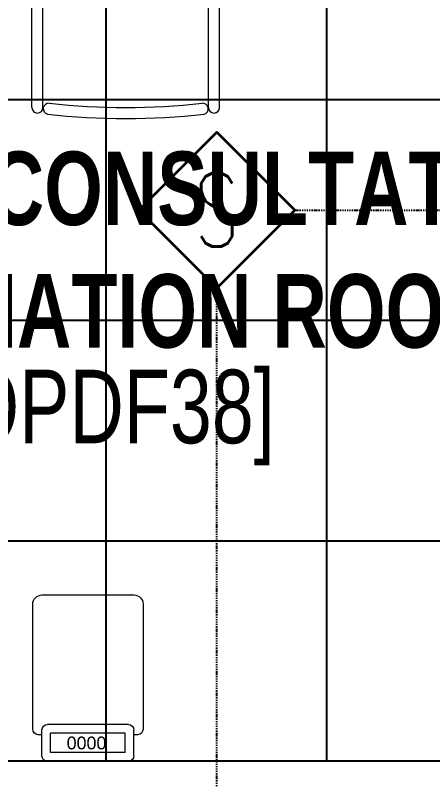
# Model space of a CAD drawing. Extents: x -12260 to 57327, y -29287 to 19916.
# Drawn here: x 46329 to 47463, y -6150 to -4071 of the extents above; entities that cross this region are included whole.
import ezdxf
from ezdxf.enums import TextEntityAlignment as Align

# ---------------------------------------------------------------- set-up
doc = ezdxf.new("R2010")
doc.units = 0
doc.header["$LTSCALE"] = 0.25
doc.linetypes.add('DASHDOT', pattern=[25.4, 12.7, -6.35, 0, -6.35])
for name, color, linetype, lineweight in [('01-First Floor$0$72_EGR_BASE_TEXT', 252, 'Continuous', 5), ('01-First Floor$0$LOADING', 253, 'Continuous', 5), ('01-First Floor$0$Walls', 251, 'Continuous', 5), ('E-LITE-CLNG-CNDT', 6, 'DASHDOT', 35), ('F-ALRM-CLNG @ 100', 33, 'Continuous', 35), ('F-ALRM-CLNG-CNDT', 51, 'DASHDOT', 25)]:
    doc.layers.add(name, color=color, linetype=linetype, lineweight=lineweight)
doc.layers.add('01-First Floor$0$FALSE CEILING', color=251, linetype='Continuous')
doc.layers.add('01-First Floor$0$TME-NON MEDICAL FURNITURE', color=242, linetype='Continuous')
doc.styles.add('01-First Floor$0$Standard', font='arial.ttf')
doc.styles.add('01-First Floor$0$X3G_ENTITY_9EC9', font='swisscl.ttf', dxfattribs={"height": 0.2})
doc.styles.add('01-First Floor$0$X3G_ENTITY_9F38', font='swisscl.ttf', dxfattribs={"height": 0.2})
doc.styles.add('DC_SIMPLEX', font='SIMPLEX.shx', dxfattribs={"width": 0.7})

# ---------------------------------------------------------------- blocks, each defined once
blk = doc.blocks.new('01-First Floor$0$HF13461A-P')
at = {"layer": '01-First Floor$0$LOADING'}
for p, q in [((0.2579, 0.4503), (0.0379, 0.4503)), ((0.0229, 0.4353), (0.0229, 0.3653)), ((0.2493, 0.4266), (0.0466, 0.4266)), ((0.0466, 0.4266), (0.0466, 0.3739)), ((0.2493, 0.4266), (0.2493, 0.3739)), ((0.2729, 0.4353), (0.2729, 0.3653)), ((0.0229, 0.3778), (0.0129, 0.3778)), ((0.2829, 0.3778), (0.2729, 0.3778)), ((-0.0021, 0.3628), (-0.0021, 0.0228)), ((0.2493, 0.3739), (0.0466, 0.3739)), ((0.2979, 0.0228), (0.2979, 0.3628)), ((0.2579, 0.3503), (0.0379, 0.3503)), ((0.0229, -0.0022), (0.2729, -0.0022))]:
    blk.add_line(p, q, dxfattribs=at)
for centre, radius, start, end in [((0.0379, 0.4353), 0.015, 90, 180), ((0.2579, 0.4353), 0.015, 0, 90), ((0.0129, 0.3628), 0.015, 90, 180), ((0.2829, 0.3628), 0.015, 0, 90), ((0.0379, 0.3653), 0.015, 180, 270), ((0.2579, 0.3653), 0.015, 270, 0), ((0.0229, 0.0228), 0.025, 180, 270), ((0.2729, 0.0228), 0.025, 270, 0)]:
    blk.add_arc(centre, radius, start, end, dxfattribs=at)
at = {"layer": '01-First Floor$0$LOADING', "style": '01-First Floor$0$Standard'}
blk.add_text('0000', height=0.03477, dxfattribs=at).set_placement((0.0901, 0.3829))
blk = doc.blocks.new('01-First Floor$0$GF21016-P')
at = {"layer": '01-First Floor$0$LOADING', "extrusion": (-1.24384e-09, -1.20261e-09, -1)}
for p, q in [((0.0128, 0.0179), (0.0128, 0.4136)), ((0.4628, 0.0179), (0.4628, 0.4136)), ((-0.0022, 0.3585), (0.0128, 0.3585)), ((0.4778, 0.3585), (0.4628, 0.3585)), ((-0.0172, 0.0179), (-0.0172, 0.3435)), ((0.4928, 0.0179), (0.4928, 0.3435)), ((0.4778, 0.0029), (0.4778, 0.0029))]:
    blk.add_line(p, q, dxfattribs=at)
for centre, radius, start, end in [((-0.2378, -0.5362), 1.0036, 78.7568, 101.2432), ((-0.0478, 0.4136), 0.035, 0, 80.6557), ((-0.4278, 0.4136), 0.035, 99.3443, 180), ((0.0022, 0.3435), 0.015, 0, 90), ((-0.4778, 0.3435), 0.015, 90, 180), ((-0.0284, 0.0145), 0.015, 284.3864, 95.5209), ((-0.2378, 1.8928), 1.8749, 263.6341, 276.3659), ((-0.4471, 0.0145), 0.015, 84.4791, 255.6136), ((0.0022, 0.0179), 0.015, 270, 0), ((0.0022, 0.0179), 0.015, 180, 270), ((-0.2378, 1.8734), 1.8855, 263.5119, 276.4881), ((-0.4778, 0.0179), 0.015, 270, 0), ((-0.4778, 0.0179), 0.015, 180, 270)]:
    blk.add_arc(centre, radius, start, end, dxfattribs=at)
blk = doc.blocks.new('01-First Floor')
at = {"layer": '01-First Floor$0$FALSE CEILING', "linetype": 'Continuous'}
for p, q in [((46576, -6100), (46576, -2810)), ((47176, -6100), (47176, -2810)), ((44776, -4300), (48976, -4300)), ((44776, -4900), (48976, -4900)), ((44776, -5500), (48976, -5500))]:
    blk.add_line(p, q, dxfattribs=at)
at = {"layer": '01-First Floor$0$FALSE CEILING'}
blk.add_lwpolyline([(44776, -2810), (48976, -2810), (48976, -6100), (44776, -6100)], close=True, dxfattribs=at)
at = {"layer": '01-First Floor$0$Walls'}
blk.add_line((48976, -6100), (44776, -6100), dxfattribs=at)
at = {"layer": '01-First Floor$0$LOADING', "lineweight": 0, "xscale": -1000, "yscale": 1000, "zscale": 1000, "rotation": 180}
blk.add_blockref('01-First Floor$0$HF13461A-P', (46378.1, -5649.7, -0.1), dxfattribs=at)
at = {"layer": '01-First Floor$0$TME-NON MEDICAL FURNITURE', "color": 1, "extrusion": (-4.75185e-05, -1.86519e-05, 1), "xscale": -1000.000000000006, "yscale": 1000.000000000006, "zscale": -1000.000000000006, "rotation": 2.504676146486418e-05}
blk.add_blockref('01-First Floor$0$GF21016-P', (46866.7, -4339.5, -2.3), dxfattribs=at)
at = {"layer": '01-First Floor$0$72_EGR_BASE_TEXT', "insert": (46600.7, -4441.4, 0.1), "char_height": 200, "width": 3508.102, "attachment_point": 2, "style": '01-First Floor$0$X3G_ENTITY_9EC9'}
blk.add_mtext('{\\fSwis721 LtCn BT|b1|i0|c0|p34;GENERAL CONSULTATION / EXAMINATION ROOM}', dxfattribs=at)
at = {"layer": '01-First Floor$0$72_EGR_BASE_TEXT', "insert": (46578.2, -5034.8, 0.1), "char_height": 200, "attachment_point": 2, "style": '01-First Floor$0$X3G_ENTITY_9F38'}
blk.add_mtext('[OPDF38]', dxfattribs=at)
blk = doc.blocks.new('A$C5CF53093')
blk.add_lwpolyline([(0, -212.1), (-212.1, 0), (0, 212.1), (212.1, 0)], close=True)
blk = doc.blocks.new('*U25')
at = {"xscale": 0.01, "yscale": 0.01, "zscale": 0.01}
blk.add_blockref('A$C5CF53093', (0.007, -0.007), dxfattribs=at)
at = {"color": 6, "style": 'DC_SIMPLEX', "width": 0.7, "flags": 8}
blk.add_attdef('TYPE', text='', height=2, rotation=360, dxfattribs=at).set_placement((0, 0), align=Align.MIDDLE_CENTER)

msp = doc.modelspace()

# ---------------------------------------------------------------- linework, layer by layer
at = {"layer": 'F-ALRM-CLNG-CNDT'}
for points in [[(47088.8, -4600.7), (48176, -4600.7)], [(46876.7, -7728.6), (46876.7, -4812.8)]]:
    msp.add_lwpolyline(points, dxfattribs=at)

# ---------------------------------------------------------------- block references
at = {"layer": 'E-LITE-CLNG-CNDT'}
msp.add_blockref('01-First Floor', (0, 0), dxfattribs=at)
at = {"layer": 'F-ALRM-CLNG @ 100', "xscale": 100, "yscale": 100, "zscale": 100}
msp.add_blockref('*U25', (46876, -4600), dxfattribs=at).add_auto_attribs({'TYPE': 'S'})

doc.saveas('drawing.dxf')
